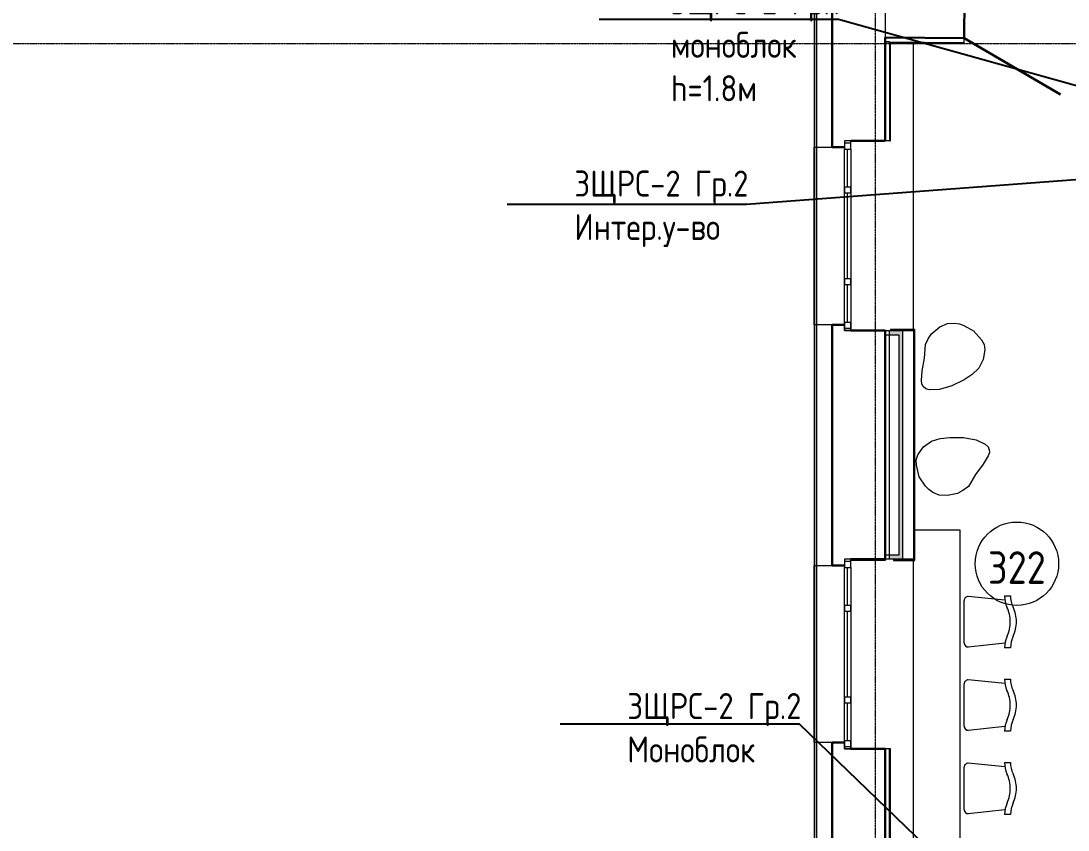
# Model space of a CAD drawing. Header units: millimetres. Extents: x -32 to 417638015, y -35 to 175284279.
# Drawn here: x 417169548 to 417179595, y 175260694 to 175268461 of the extents above; entities that cross this region are included whole.
import ezdxf
from ezdxf import colors
from ezdxf.entities.mleader import LeaderData, LeaderLine
from ezdxf.math import Vec2, Vec3

# ---------------------------------------------------------------- set-up
doc = ezdxf.new("R2010")
doc.units = ezdxf.units.MM
doc.linetypes.add('ADSK_Линия сетки', pattern=[25, 20, -2.5, 0, -2.5])
for name, color, linetype, lineweight in [('_ Окна', 7, 'Continuous', 9), ('_ЭМ_ТХобщее_слой', 7, 'Continuous', 30), ('Аннотация', 7, 'Continuous', 18), ('Двери', 7, 'Continuous', 9), ('Окна', 7, 'Continuous', 9), ('Оси', 253, 'Continuous', 9), ('Перекрытие', 7, 'Continuous', 18), ('Стены внутренние', 7, 'Continuous', 18), ('Стены наружные', 7, 'Continuous', 18), ('Стены несущие', 7, 'Continuous', 30), ('Стены отделка', 7, 'Continuous', 30), ('Стены штриховка', 7, 'Continuous', 9), ('ТХ', 5, 'Continuous', 0), ('ШТРИХОВКА', 252, 'Continuous', 15)]:
    doc.layers.add(name, color=color, linetype=linetype, lineweight=lineweight)
doc.layers.add('_ЭМ_Надписи', color=7, linetype='Continuous')
doc.layers.add('ЭОМ_Лотки рабочие', color=5, linetype='Continuous')
doc.layers.add('Линии', color=7, linetype='Continuous', lineweight=9, true_color=0x00a600)
doc.styles.add('GOST Common', font='GOST_Common.ttf', dxfattribs={"width": 0.9, "height": 349.9999999999996})
doc.styles.add('ЭОМ', font='isocpeur.ttf', dxfattribs={"width": 0.85, "height": 250})

# ---------------------------------------------------------------- blocks, each defined once
blk = doc.blocks.new('ТХ 3 этаж')
at = {"layer": 'ТХ', "color": 8}
for p, q in [((54608.86714957897, 31241.81168677565), (54257.63387622641, 31277.38557287527)), ((54604.42182758277, 31284.52284732612), (54662.20438269152, 31284.52284732612)), ((54218.05091761558, 30831.75682767696), (54218.05091761558, 31237.80261426477)), ((54608.86714957897, 30827.74775516603), (54257.63387622641, 30792.17386906641)), ((54662.4706617474, 30785.27624560473), (54604.95438569433, 30785.27624560473)), ((54608.86714957897, 30441.81168677565), (54257.63387622641, 30477.38557287527)), ((54604.42182758277, 30484.52284732612), (54662.20438269152, 30484.52284732612)), ((54218.05091761558, 30031.75682767696), (54218.05091761558, 30437.80261426477)), ((54608.86714957897, 30027.74775516603), (54257.63387622641, 29992.17386906641)), ((54662.4706617474, 29985.27624560473), (54604.95438569433, 29985.27624560473)), ((54608.86714957897, 29641.81168677565), (54257.63387622641, 29677.38557287527)), ((54604.42182758277, 29684.52284732612), (54662.20438269152, 29684.52284732612)), ((54218.05091761558, 29231.75682767696), (54218.05091761558, 29637.80261426477)), ((54608.86714957897, 29227.74775516603), (54257.63387622641, 29192.17386906641)), ((54662.4706617474, 29185.27624560473), (54604.95438569433, 29185.27624560473))]:
    blk.add_line(p, q, dxfattribs=at)
at = {"layer": 'ТХ', "color": 8, "lineweight": 0}
for points in [[(54216.45100977481, 33356.92091965495), (54099.52227871897, 33298.23530531826), (53981.21393639795, 33262.4130924074), (53883.69957762712, 33262.26559316152), (53848.71466962379, 33271.62787657767), (53824.47165697941, 33293.11166597146), (53811.66034469311, 33315.28526155325), (53809.59092695318, 33349.58036383311), (53815.50418086868, 33441.72377525555), (53836.84047152745, 33563.48114670196), (53846.0552554423, 33695.98041346064), (53876.90132862769, 33755.2083342594), (53908.43720765677, 33803.00455403764), (53985.01008312072, 33864.99169835844), (54057.59162262126, 33898.05468822771), (54126.18182670098, 33902.19352316577), (54172.59843560465, 33893.52104545769), (54213.64409661837, 33878.78781506873), (54308.5467310824, 33827.14775833313), (54382.65538214709, 33739.8329875567), (54408.2780061769, 33695.48579687299), (54417.09798304169, 33644.38804635941), (54399.75302834582, 33551.55482936447), (54358.85486630705, 33468.77370122273), (54293.71369147315, 33407.4763628504)], [(54080.54332792369, 32803.54837917612), (54211.37253707211, 32803.33041129034), (54333.14396648045, 32782.07449963194), (54420.29078326171, 32738.31945138139), (54447.31880943739, 32714.21381013683), (54459.29897377343, 32684.11808732984), (54460.76016629004, 32658.55125373724), (54447.17349736841, 32626.99433757324), (54400.42340803362, 32547.37145149376), (54326.57263650588, 32448.24447057856), (54258.71194724581, 32334.06962752045), (54204.510582791, 32295.06143704284), (54154.83810815617, 32266.57221882121), (54058.56085622153, 32245.67958668031), (53978.86531456077, 32248.81993932911), (53915.75148290518, 32275.99327744014), (53878.20448464184, 32304.62780857173), (53848.18141734769, 32336.25738011481), (53786.67409027769, 32425.08335719683), (53759.79137586924, 32536.40847127448), (53756.86899110471, 32587.5421377868), (53771.98950859421, 32637.14195684186), (53829.25856984855, 32712.23595296725), (53903.03668552713, 32767.75319786911), (53988.79496550729, 32793.17471956072)]]:
    blk.add_lwpolyline(points, close=True, dxfattribs=at)
at = {"layer": 'ТХ', "color": 8}
blk.add_lwpolyline([(53731.01392111921, 25412.55038507323), (54181.01392111921, 25412.55038507323), (54181.01392111921, 31912.55038507323), (53731.01392111921, 31912.55038507323)], dxfattribs=at)
for centre, radius, start, end in [((54257.63387622614, 31237.80261426471), 39.5829586105756, 89.99999999833247, 180), ((54919.72728313976, 31295.75251679245), 315.5053656918225, 182.0397389806255, 202.696073057203), ((54962.29006132491, 31297.30316245672), 301.4106871721627, 182.379502891766, 204.1383914905157), ((54320.96363333201, 31028.91017873574), 339.9600278277716, 0.9892830939163604, 25.27183506592818), ((54395.97992796129, 31034.41917978757), 322.9897488788008, 0.04506280801999705, 25.5918781134404), ((54339.04240953876, 31035.03653851937), 321.8306803474504, 334.3612946009599, 359.954278555431), ((54397.13899906508, 31034.93002693215), 321.8306803474504, 334.3612946009599, 359.954278555431), ((54920.2598412532, 30774.04657613835), 315.5053656936938, 157.3039269427971, 177.9602610193745), ((54966.24461898567, 30776.20165318385), 303.3739814454822, 156.7530519048522, 178.2858997655782), ((54257.63387622614, 30831.75682767696), 39.5829586105756, 180, 270), ((54257.63387622614, 30437.80261426471), 39.5829586105756, 89.99999999833247, 180), ((54919.72728313976, 30495.75251679245), 315.5053656918225, 182.0397389806255, 202.696073057203), ((54962.29006132491, 30497.30316245672), 301.4106871721627, 182.379502891766, 204.1383914905157), ((54320.96363333201, 30228.91017873574), 339.9600278277716, 0.9892830939163604, 25.27183506592818), ((54395.97992796129, 30234.41917978757), 322.9897488788008, 0.04506280801999705, 25.5918781134404), ((54339.04240953876, 30235.03653851937), 321.8306803474504, 334.3612946009599, 359.954278555431), ((54397.13899906508, 30234.93002693215), 321.8306803474504, 334.3612946009599, 359.954278555431), ((54920.2598412532, 29974.04657613835), 315.5053656936938, 157.3039269427971, 177.9602610193745), ((54966.24461898567, 29976.20165318385), 303.3739814454822, 156.7530519048522, 178.2858997655782), ((54257.63387622614, 30031.75682767696), 39.5829586105756, 180, 270), ((54257.63387622614, 29637.80261426471), 39.5829586105756, 89.99999999833247, 180), ((54919.72728313976, 29695.75251679245), 315.5053656918225, 182.0397389806255, 202.696073057203), ((54962.29006132491, 29697.30316245672), 301.4106871721627, 182.379502891766, 204.1383914905157), ((54320.96363333201, 29428.91017873574), 339.9600278277716, 0.9892830939163604, 25.27183506592818), ((54395.97992796129, 29434.41917978757), 322.9897488788008, 0.04506280801999705, 25.5918781134404), ((54339.04240953876, 29435.03653851937), 321.8306803474504, 334.3612946009599, 359.954278555431), ((54397.13899906508, 29434.93002693215), 321.8306803474504, 334.3612946009599, 359.954278555431), ((54920.2598412532, 29174.04657613835), 315.5053656936938, 157.3039269427971, 177.9602610193745), ((54966.24461898567, 29176.20165318385), 303.3739814454822, 156.7530519048522, 178.2858997655782), ((54257.63387622614, 29231.75682767696), 39.5829586105756, 180, 270)]:
    blk.add_arc(centre, radius, start, end, dxfattribs=at)
blk = doc.blocks.new('План 3 этажа')
at = {"layer": 'Стены внутренние'}
for points in [[(46580.11866724881, 33907.85466955756), (46620.11866724881, 33907.85466955756), (46620.11866724881, 33947.85466955756), (46489.19665217912, 33947.85466955756), (46489.19665217912, 33907.85466955756), (46528.97858083498, 33907.85466955756)], [(46620.11866724881, 31792.85466955754), (46620.11866724881, 33907.85466955756), (46580.11866724881, 33907.85466955756), (46580.11866724881, 31792.85466955754), (46596.17422329489, 31792.85466955754)], [(46620.11866724881, 31752.85466955755), (46620.11866724881, 31792.85466955754), (46489.19665217912, 31792.85466955754), (46489.19665217912, 31753.85466955755), (46593.87363036763, 31752.85466955755)]]:
    blk.add_hatch(color=8, dxfattribs=at).paths.add_polyline_path(points)
at = {"layer": '_ Окна', "color": 8, "lineweight": 18}
for p, q in [((46119.19665217808, 35767.85466955752), (46059.19665217808, 35767.85466955752)), ((46059.19665217808, 35767.85466955752), (46059.19665217808, 35687.85466955752)), ((46119.19665217808, 35687.85466955752), (46119.19665217808, 35767.85466955752)), ((46059.19665217808, 35687.85466955752), (46119.19665217808, 35687.85466955752)), ((46059.19665217808, 35327.85466955752), (46119.19665217808, 35327.85466955752)), ((46059.19665217808, 35267.85466955752), (46059.19665217808, 35327.85466955752)), ((46119.19665217808, 35267.85466955752), (46059.19665217808, 35267.85466955752)), ((46119.19665217808, 35327.85466955752), (46119.19665217808, 35267.85466955752)), ((46059.19665217807, 34447.85466955752), (46119.19665217807, 34447.85466955752)), ((46059.19665217807, 34387.85466955752), (46059.19665217807, 34447.85466955752)), ((46119.19665217807, 34387.85466955752), (46059.19665217807, 34387.85466955752)), ((46119.19665217807, 34447.85466955752), (46119.19665217807, 34387.85466955752)), ((46059.19665217807, 34027.85466955752), (46119.19665217807, 34027.85466955752)), ((46059.19665217807, 33947.85466955752), (46059.19665217807, 34027.85466955752)), ((46119.19665217807, 34027.85466955752), (46119.19665217807, 33947.85466955752)), ((46119.19665217807, 33947.85466955752), (46059.19665217807, 33947.85466955752)), ((46119.19665217808, 31752.85466955751), (46059.19665217808, 31752.85466955751)), ((46059.19665217808, 31752.85466955751), (46059.19665217808, 31672.85466955751)), ((46119.19665217808, 31672.85466955751), (46119.19665217808, 31752.85466955751)), ((46059.19665217808, 31672.85466955751), (46119.19665217808, 31672.85466955751)), ((46059.19665217808, 31312.85466955751), (46119.19665217808, 31312.85466955751)), ((46059.19665217808, 31252.85466955751), (46059.19665217808, 31312.85466955751)), ((46119.19665217808, 31252.85466955751), (46059.19665217808, 31252.85466955751)), ((46119.19665217808, 31312.85466955751), (46119.19665217808, 31252.85466955751)), ((46059.19665217807, 30432.85466955751), (46119.19665217807, 30432.85466955751)), ((46059.19665217807, 30372.85466955751), (46059.19665217807, 30432.85466955751)), ((46119.19665217807, 30372.85466955751), (46059.19665217807, 30372.85466955751)), ((46119.19665217807, 30432.85466955751), (46119.19665217807, 30372.85466955751)), ((46059.19665217807, 30012.85466955751), (46119.19665217807, 30012.85466955751)), ((46059.19665217807, 29932.85466955751), (46059.19665217807, 30012.85466955751)), ((46119.19665217807, 30012.85466955751), (46119.19665217807, 29932.85466955751)), ((46119.19665217807, 29932.85466955751), (46059.19665217807, 29932.85466955751))]:
    blk.add_line(p, q, dxfattribs=at)
at = {"layer": '_ Окна', "color": 8}
for p, q in [((46119.19665217808, 35747.85466955752), (46059.19665217808, 35747.85466955752)), ((46089.19665217809, 35327.85466955752), (46089.19665217809, 35687.85466955752)), ((46089.19665217809, 34447.85466955752), (46089.19665217809, 35267.85466955752)), ((46089.19665217809, 34027.85466955752), (46089.19665217809, 34387.85466955752)), ((46119.19665217807, 33967.85466955752), (46059.19665217807, 33967.85466955752)), ((46119.19665217808, 31732.85466955751), (46059.19665217808, 31732.85466955751)), ((46089.19665217809, 31312.85466955751), (46089.19665217809, 31672.85466955751)), ((46089.19665217809, 30432.85466955751), (46089.19665217809, 31252.85466955751)), ((46089.19665217809, 30012.85466955751), (46089.19665217809, 30372.85466955751)), ((46119.19665217807, 29952.85466955751), (46059.19665217807, 29952.85466955751))]:
    blk.add_line(p, q, dxfattribs=at)
at = {"layer": 'Двери', "color": 8, "lineweight": 30}
blk.add_line((47207.49497886705, 36754.79391889065), (48130.57076834446, 36213.65522421004), dxfattribs=at)
at = {"layer": 'Линии', "color": 8}
blk.add_circle((47712.68407238294, 31710.15500552108), 400, dxfattribs=at)
at = {"layer": 'Окна', "color": 8}
for p, q in [((46059.19665217808, 35767.85466955752), (46059.19665217808, 35687.85466955752)), ((46119.19665217808, 35767.85466955752), (46059.19665217808, 35767.85466955752)), ((46119.19665217808, 35687.85466955752), (46119.19665217808, 35767.85466955752)), ((46059.19665217809, 35327.85466955752), (46059.19665217809, 35687.85466955752)), ((46119.19665217817, 35687.85466955752), (46119.19665217817, 35327.85466955752)), ((46059.19665217808, 35327.85466955752), (46059.19665217808, 35267.85466955752)), ((46059.19665217808, 34447.85466955752), (46059.19665217808, 35267.85466955752)), ((46119.19665217808, 35267.85466955752), (46119.19665217808, 35327.85466955752)), ((46119.19665217817, 35267.85466955752), (46119.19665217817, 34447.85466955752)), ((46059.19665217807, 34447.85466955752), (46059.19665217807, 34387.85466955752)), ((46059.19665217808, 34027.85466955752), (46059.19665217808, 34387.85466955752)), ((46119.19665217807, 34387.85466955752), (46119.19665217807, 34447.85466955752)), ((46119.19665217817, 34387.85466955752), (46119.19665217817, 34027.85466955752)), ((46059.19665217807, 34027.85466955752), (46059.19665217807, 33947.85466955752)), ((46119.19665217807, 33947.85466955752), (46119.19665217807, 34027.85466955752)), ((46059.19665217807, 33947.85466955752), (46119.19665217807, 33947.85466955752)), ((46059.19665217808, 31752.85466955751), (46059.19665217808, 31672.85466955751)), ((46119.19665217808, 31752.85466955751), (46059.19665217808, 31752.85466955751)), ((46119.19665217808, 31672.85466955751), (46119.19665217808, 31752.85466955751)), ((46059.19665217809, 31312.85466955751), (46059.19665217809, 31672.85466955751)), ((46119.19665217817, 31672.85466955751), (46119.19665217817, 31312.85466955751)), ((46059.19665217808, 31312.85466955751), (46059.19665217808, 31252.85466955751)), ((46059.19665217808, 30432.85466955751), (46059.19665217808, 31252.85466955751)), ((46119.19665217808, 31252.85466955751), (46119.19665217808, 31312.85466955751)), ((46119.19665217817, 31252.85466955751), (46119.19665217817, 30432.85466955751)), ((46059.19665217807, 30432.85466955751), (46059.19665217807, 30372.85466955751)), ((46059.19665217808, 30012.85466955751), (46059.19665217808, 30372.85466955751)), ((46119.19665217807, 30372.85466955751), (46119.19665217807, 30432.85466955751)), ((46119.19665217817, 30372.85466955751), (46119.19665217817, 30012.85466955751)), ((46059.19665217807, 30012.85466955751), (46059.19665217807, 29932.85466955751)), ((46119.19665217807, 29932.85466955751), (46119.19665217807, 30012.85466955751)), ((46059.19665217807, 29932.85466955751), (46119.19665217807, 29932.85466955751))]:
    blk.add_line(p, q, dxfattribs=at)
at = {"layer": 'Оси', "color": 8, "linetype": 'ADSK_Линия сетки'}
for p, q in [((46356.9080292919, -3523.68777841868), (46356.90802929195, 42848.90181029241)), ((-10051.77423916379, 36703.901810292), (56512.19555426511, 36703.90181029179))]:
    blk.add_line(p, q, dxfattribs=at)
at = {"layer": 'Перекрытие', "color": 8}
for p, q in [((46720.11866724875, 33959.76730356087), (46720.11866724875, 36706.02773064133)), ((46489.19665217906, 35767.85466955751), (46449.19665217906, 35767.85466955751)), ((46449.19665217906, 31752.85466955751), (46449.19665217906, 31740.85466955751)), ((46449.19665217906, 31740.85466955751), (46119.19665217807, 31740.85466955751)), ((46720.11866724881, 25914.85086970359), (46720.11866724881, 31740.85466955751))]:
    blk.add_line(p, q, dxfattribs=at)
at = {"layer": 'Стены наружные', "color": 8}
for p, q in [((45768.1966521776, 34002.85466955762), (45768.1966521772, 35707.8546695575)), ((45768.1966521772, 35707.8546695575), (45769.1966521772, 35707.8546695575)), ((45769.1966521772, 35707.8546695575), (45769.1966521776, 34002.85466955762)), ((45789.19665217726, 35707.85466955751), (45789.19665217726, 34002.85466955751)), ((45789.196652179, 34002.85466955752), (45789.196652179, 35707.85466955751)), ((45769.1966521776, 34002.85466955762), (45768.1966521776, 34002.85466955762)), ((45769.19665217726, 34002.85466955751), (45769.1966521776, 34002.85466955762)), ((45768.19665217854, 29992.85466955762), (45768.19665217813, 31690.02178519834)), ((45769.19665217813, 31690.02178519834), (45768.19665217813, 31690.02178519834)), ((45769.19665217726, 29992.85466955751), (45769.19665217726, 31692.85466955751)), ((45769.19665217813, 31690.02178519834), (45769.19665217854, 29992.85466955762)), ((45789.19665217726, 31692.85466955751), (45789.19665217726, 29992.85466955751)), ((45789.196652179, 29992.85466955751), (45789.196652179, 31692.85466955751)), ((45768.19665217854, 29992.85466955762), (45769.19665217854, 29992.85466955762))]:
    blk.add_line(p, q, dxfattribs=at)
at = {"layer": 'Стены несущие', "color": 8}
for p, q in [((45939.19665217906, 35707.85466955751), (45939.19665217906, 43657.70702969346)), ((47207.49497886741, 36754.79391889161), (47210.017170918, 37134.78554846687)), ((47207.49497886718, 36754.79391889161), (46449.19665217906, 36759.82711926332)), ((46449.19665217906, 36759.82711926333), (46449.19665217906, 35767.85466955752)), ((47207.49497886718, 36754.79391889161), (47207.49497886741, 36754.79391889161)), ((46119.19665217807, 35767.85466955752), (46449.19665217906, 35767.85466955752)), ((45939.19665217906, 35707.85466955751), (46059.19665217807, 35707.85466955751)), ((46059.19665217807, 34002.85466955751), (45939.19665217906, 34002.85466955751)), ((45939.19665217906, 31692.85466955751), (45939.196652179, 34002.85466955751)), ((46449.19665217906, 33947.85466955752), (46119.19665217807, 33947.85466955752)), ((46449.19665217906, 33947.85466955752), (46449.19665217906, 31752.85466955751)), ((46119.19665217807, 31752.85466955751), (46449.19665217906, 31752.85466955751)), ((45939.19665217906, 31692.85466955751), (46059.19665217807, 31692.85466955751)), ((46059.19665217807, 29992.85466955751), (45939.19665217906, 29992.85466955751)), ((45939.19665217906, 29992.85466955751), (45939.19665217906, 27667.8508697036)), ((46449.19665217906, 29932.85466955751), (46119.19665217807, 29932.85466955751)), ((46449.19665217906, 27722.8508697036), (46449.19665217906, 29932.85466955751))]:
    blk.add_line(p, q, dxfattribs=at)
at = {"layer": 'Стены отделка', "color": 8, "lineweight": 9}
for p, q in [((45769.1966521772, 39003.90181029183), (45769.1966521772, 35707.85466955752)), ((45789.19665217726, 35707.85466955752), (45789.1966521772, 39003.90181029183)), ((45789.196652179, 39003.90181029182), (45789.196652179, 35707.85466955752)), ((46449.19665217906, 36759.82711926332), (46448.93115827907, 36719.82800036066)), ((46448.93115827907, 36719.82800036066), (47207.22948496713, 36714.79479998895)), ((46489.19665217906, 36719.82623814657), (46449.19665217906, 36719.82623814657)), ((46489.19665217906, 36719.56073839828), (46489.19665217906, 36719.82623814657)), ((46501.19665217906, 35767.85466955752), (46501.19665217906, 36707.48082413877)), ((46501.19665217906, 36707.48082413877), (47207.14983679651, 36702.79506431816)), ((47207.14983679651, 36702.79506431816), (47207.22948496672, 36714.79479998896)), ((47207.22948496713, 36714.79479998895), (47207.49497886718, 36754.79391889161)), ((46489.19665217906, 35768.85466955752), (46489.19665217906, 35767.85466955752)), ((46489.19665217906, 35767.85466955751), (46501.19665217906, 35767.85466955752)), ((45769.1966521772, 35707.85466955752), (45789.19665217726, 35707.85466955752)), ((45789.196652179, 35707.85466955752), (45939.196652179, 35707.85466955751)), ((45789.19665217726, 34002.85466955752), (45769.19665217726, 34002.85466955752)), ((45769.19665217726, 34002.85466955752), (45769.19665217726, 31692.85466955751)), ((45789.19665217726, 31692.85466955751), (45789.19665217726, 34002.85466955752)), ((45939.196652179, 34002.85466955751), (45789.196652179, 34002.85466955752)), ((45789.196652179, 34002.85466955752), (45789.196652179, 31692.85466955751)), ((46730.11866724875, 33959.85466955751), (46501.19665217906, 33959.85466955751)), ((46501.19665217906, 33959.85466955751), (46501.19665217906, 33947.85466955751)), ((46449.19665217906, 33947.85466955752), (46720.11866724875, 33947.85466955751)), ((46450.83495552884, 33947.85466955751), (46450.83495552884, 33907.85466955751)), ((46450.83495552884, 33907.85466955751), (46580.11866724875, 33907.85466955751)), ((46489.19665217906, 31752.85466955751), (46489.19665217906, 33947.85466955752)), ((46580.11866724875, 33907.85466955751), (46580.11866724875, 31792.85466955751)), ((46620.11866724875, 31752.85466955751), (46620.11866724875, 33947.85466955751)), ((46720.11866724875, 33947.85466955751), (46720.11866724875, 31752.85466955751)), ((46732.11866724875, 31742.85466955751), (46732.11866724875, 33957.85466955751)), ((46720.11866724875, 31752.85466955751), (46449.19665217906, 31752.85466955751)), ((46580.11866724875, 31792.85466955751), (46450.83495552884, 31792.85466955751)), ((46450.83495552884, 31792.85466955751), (46450.83495552884, 31752.85466955751)), ((46529.19665217906, 31752.85466955751), (46529.19665217906, 31740.85466955751)), ((45769.19665217726, 31692.85466955751), (45789.19665217726, 31692.85466955751)), ((45789.196652179, 31692.85466955751), (45939.196652179, 31692.85466955751)), ((46529.19665217906, 31740.85466955751), (46730.11866724875, 31740.85466955751)), ((45789.19665217726, 29992.85466955752), (45769.19665217726, 29992.85466955752)), ((45769.19665217726, 29992.85466955752), (45769.19665217726, 27667.8508697036)), ((45789.19665217726, 27667.8508697036), (45789.19665217726, 29992.85466955752)), ((45939.196652179, 29992.85466955751), (45789.196652179, 29992.85466955752)), ((45789.196652179, 29992.85466955752), (45789.196652179, 27667.8508697036)), ((46501.19665217906, 29932.85466955751), (46449.19665217906, 29932.85466955751)), ((46501.19665217906, 27722.8508697036), (46501.19665217906, 29932.85466955751))]:
    blk.add_line(p, q, dxfattribs=at)
at = {"layer": 'Стены штриховка', "color": 8}
for p, q in [((46449.19665217906, 37139.83548987246), (46449.19665217906, 36759.82711926333)), ((46489.19665217906, 36719.56073839828), (46489.19665217906, 35768.85466955752)), ((46499.19665217906, 35767.85466955752), (46499.19665217906, 36709.49414318201)), ((46499.19665217906, 36709.49414318201), (47207.16311149154, 36704.79502026329)), ((46730.11866724875, 31740.85466955751), (46730.11866724875, 33959.85466955751)), ((46732.11866724875, 33959.85466955751), (46730.11866724875, 33959.85466955751)), ((46732.11866724875, 33957.85466955751), (46732.11866724875, 33959.85466955751)), ((46732.11866724875, 33957.85466955751), (46501.19665217906, 33957.85466955751)), ((46529.19665217906, 31742.85466955751), (46732.11866724875, 31742.85466955751)), ((46730.11866724875, 31740.85466955751), (46732.11866724875, 31740.85466955751)), ((46732.11866724875, 31740.85466955751), (46732.11866724875, 31742.85466955751)), ((46489.19665217906, 27722.8508697036), (46489.19665217906, 29932.85466955751)), ((46499.19665217906, 27722.8508697036), (46499.19665217906, 29932.85466955751))]:
    blk.add_line(p, q, dxfattribs=at)
at = {"layer": 'ЭОМ_Лотки рабочие'}
blk.add_blockref('ТХ 3 этаж', (-7010.895253870607, 118.5421783487909), dxfattribs=at)
at = {"layer": 'Аннотация', "color": 8, "lineweight": 9, "insert": (47712.68407238294, 31673.20688526233), "char_height": 312.5000000000001, "width": 520.2111192702771, "attachment_point": 5, "line_spacing_factor": 1.022765581104984, "style": 'GOST Common'}
blk.add_mtext('322', dxfattribs=at)
blk = doc.blocks.new('_ЭМ_ТХ2_3 этаж_нов')
at = {"layer": 'ТХ', "color": 8}
for p, q in [((53586.61854442047, 31249.16321538287), (53644.40109952922, 31249.16321538287)), ((53200.24763445328, 30796.39719573373), (53200.24763445328, 31202.44298232152)), ((53591.06386641668, 31206.45205483239), (53239.83059306411, 31242.02594093207)), ((53591.06386641668, 30792.38812322283), (53239.83059306411, 30756.81423712315)), ((53644.6673785851, 30749.91661366154), (53587.15110253204, 30749.91661366154)), ((53586.61854442047, 30449.16321538287), (53644.40109952922, 30449.16321538287)), ((53200.24763445328, 29996.39719573373), (53200.24763445328, 30402.44298232152)), ((53591.06386641668, 30406.45205483239), (53239.83059306411, 30442.02594093207)), ((53591.06386641668, 29992.38812322283), (53239.83059306411, 29956.81423712315)), ((53644.6673785851, 29949.91661366154), (53587.15110253204, 29949.91661366154)), ((53591.06386641668, 29606.45205483239), (53239.83059306411, 29642.02594093207)), ((53586.61854442047, 29649.16321538287), (53644.40109952922, 29649.16321538287)), ((53200.24763445328, 29196.39719573373), (53200.24763445328, 29602.44298232152)), ((53591.06386641668, 29192.38812322283), (53239.83059306411, 29156.81423712315)), ((53644.6673785851, 29149.91661366154), (53587.15110253204, 29149.91661366154))]:
    blk.add_line(p, q, dxfattribs=at)
at = {"layer": 'ТХ', "color": 8, "lineweight": 0}
for points in [[(53198.64772661251, 33321.56128771172), (53081.71899555667, 33262.87567337505), (52963.41065323565, 33227.05346046416), (52865.89629446482, 33226.9059612183), (52830.91138646149, 33236.26824463443), (52806.66837381711, 33257.75203402824), (52793.85706153081, 33279.92562961004), (52791.78764379089, 33314.2207318899), (52797.70089770638, 33406.36414331234), (52819.03718836515, 33528.12151475871), (52828.25197228001, 33660.62078151743), (52859.09804546539, 33719.84870231619), (52890.63392449447, 33767.64492209443), (52967.20679995843, 33829.6320664152), (53039.78833945896, 33862.69505628446), (53108.37854353868, 33866.83389122253), (53154.79515244236, 33858.16141351445), (53195.84081345607, 33843.42818312548), (53290.7434479201, 33791.78812638989), (53364.85209898479, 33704.47335561345), (53390.4747230146, 33660.1261649298), (53399.29469987939, 33609.0284144162), (53381.94974518352, 33516.19519742124), (53341.05158314476, 33433.41406927949), (53275.91040831085, 33372.11673090715)], [(53062.74004476139, 32768.1887472329), (53193.56925390981, 32767.97077934712), (53315.34068331815, 32746.71486768872), (53402.48750009941, 32702.95981943817), (53429.51552627509, 32678.85417819361), (53441.49569061113, 32648.75845538662), (53442.95688312774, 32623.19162179402), (53429.37021420611, 32591.63470563001), (53382.62012487132, 32512.01181955053), (53308.76935334358, 32412.88483863533), (53240.90866408352, 32298.70999557723), (53186.7072996287, 32259.70180509961), (53137.03482499387, 32231.21258687798), (53040.75757305924, 32210.31995473709), (52961.06203139847, 32213.46030738589), (52897.94819974288, 32240.63364549691), (52860.40120147954, 32269.26817662851), (52830.37813418539, 32300.89774817158), (52768.8708071154, 32389.7237252536), (52741.98809270695, 32501.04883933126), (52739.06570794241, 32552.18250584358), (52754.18622543191, 32601.78232489864), (52811.45528668625, 32676.87632102403), (52885.23340236483, 32732.39356592589), (52970.99168234499, 32757.81508761749)]]:
    blk.add_lwpolyline(points, close=True, dxfattribs=at)
at = {"layer": 'ТХ', "color": 8}
blk.add_lwpolyline([(52713.21063795692, 25377.19075312999), (53163.21063795692, 25377.19075312999), (53163.21063795692, 31877.19075312999), (52713.21063795692, 31877.19075312999)], dxfattribs=at)
for centre, radius, start, end in [((53901.92399997746, 31260.39288484922), 315.5053656918225, 182.0397389805958, 202.6960730568813), ((53944.48677816261, 31261.9435305135), 301.4106871721627, 182.379502891766, 204.1383914908567), ((53239.83059306385, 31202.44298232149), 39.5829586105756, 89.99999999916623, 180), ((53303.16035016971, 30993.55054679251), 339.9600278277716, 0.9892830939163604, 25.27183506592818), ((53378.17664479899, 30999.05954784434), 322.9897488788008, 0.04506280801999705, 25.59187811380055), ((53321.23912637646, 30999.67690657615), 321.8306803474504, 334.3612946005991, 359.954278555431), ((53379.33571590278, 30999.57039498893), 321.8306803474504, 334.3612946005991, 359.954278555431), ((53902.4565580909, 30738.68694419513), 315.5053656936938, 157.3039269431188, 177.9602610194042), ((53948.44133582337, 30740.84202124062), 303.3739814454822, 156.7530519051813, 178.2858997655532), ((53239.83059306385, 30796.39719573373), 39.5829586105756, 180, 270.0000000008338), ((53901.92399997746, 30460.39288484922), 315.5053656918225, 182.0397389805958, 202.6960730568813), ((53944.48677816261, 30461.9435305135), 301.4106871721627, 182.379502891766, 204.1383914908567), ((53239.83059306385, 30402.44298232149), 39.5829586105756, 89.99999999916623, 180), ((53303.16035016971, 30193.55054679251), 339.9600278277716, 0.9892830939163604, 25.27183506592818), ((53378.17664479899, 30199.05954784434), 322.9897488788008, 0.04506280801999705, 25.59187811380055), ((53321.23912637646, 30199.67690657615), 321.8306803474504, 334.3612946005991, 359.954278555431), ((53379.33571590278, 30199.57039498893), 321.8306803474504, 334.3612946005991, 359.954278555431), ((53902.4565580909, 29938.68694419513), 315.5053656936938, 157.3039269431188, 177.9602610194042), ((53948.44133582337, 29940.84202124062), 303.3739814454822, 156.7530519051813, 178.2858997655532), ((53239.83059306385, 29996.39719573373), 39.5829586105756, 180, 270.0000000008338), ((53239.83059306385, 29602.44298232149), 39.5829586105756, 89.99999999916623, 180), ((53901.92399997746, 29660.39288484922), 315.5053656918225, 182.0397389805958, 202.6960730568813), ((53944.48677816261, 29661.9435305135), 301.4106871721627, 182.379502891766, 204.1383914908567), ((53303.16035016971, 29393.55054679251), 339.9600278277716, 0.9892830939163604, 25.27183506592818), ((53378.17664479899, 29399.05954784434), 322.9897488788008, 0.04506280801999705, 25.59187811380055), ((53321.23912637646, 29399.67690657615), 321.8306803474504, 334.3612946005991, 359.954278555431), ((53379.33571590278, 29399.57039498893), 321.8306803474504, 334.3612946005991, 359.954278555431), ((53902.4565580909, 29138.68694419513), 315.5053656936938, 157.3039269431188, 177.9602610194042), ((53948.44133582337, 29140.84202124062), 303.3739814454822, 156.7530519051813, 178.2858997655532), ((53239.83059306385, 29196.39719573373), 39.5829586105756, 180, 270.0000000008338)]:
    blk.add_arc(centre, radius, start, end, dxfattribs=at)

msp = doc.modelspace()

# ---------------------------------------------------------------- block references
at = {"layer": '_ЭМ_ТХобщее_слой', "lineweight": 50}
msp.add_blockref('_ЭМ_ТХ2_3 этаж_нов', (417125398.491967, 175231694.5649611), dxfattribs=at)
at = {"layer": 'ШТРИХОВКА'}
msp.add_blockref('План 3 этажа', (417131391.5839376, 175231540.6631508), dxfattribs=at)

# ---------------------------------------------------------------- leaders
at = {"layer": '_ЭМ_Надписи', "color": 7, "ltscale": 5}
ml = msp.add_multileader_mtext('Standard', dxfattribs=at)
ml.set_content('{\\fGOST Common|b0|i0|c204|p34;\\W0.9;\\C256;3ЩРС-2\\fISOCPEUR|b0|i0|c204|p34;\\W0.85; Гр.1 моноблок\\P\\fGOST Common|b0|i0|c0|p34;\\W0.9;h=\\fGOST Common|b0|i0|c204|p34;1\\fGOST Common|b0|i0|c0|p34;.\\fGOST Common|b0|i0|c204|p34;8м}', color=1, style='ЭОМ')
ml.set_leader_properties()
ml.build(insert=Vec2(0, 0))
ml.multileader.update_dxf_attribs({"text_left_attachment_type": 6, "text_right_attachment_type": 6, "dogleg_length": 0, "arrow_head_size": 200})
ctx = ml.context
ctx.base_point, ctx.char_height, ctx.arrow_head_size, ctx.landing_gap_size, ctx.plane_origin = Vec3(417175785.2864655, 175268473.1418464), 250, 200, 0, Vec3(417154560.0571895, 175283366.1599726)
ctx.left_attachment, ctx.right_attachment = 6, 6
notes = []
notes.append((ctx, [(1, (1, 1, 0), (417177394.0364655, 175268473.1418464), (-1, 0), 0, [(0, [(417181112.6606321, 175267439.3540677)], 0, [])])]))
ctx.mtext.insert, ctx.mtext.width, ctx.mtext.defined_height, ctx.mtext.flow_direction = Vec3(417175785.2864655, 175268773.1418464), 2273.287500041229, 545.6159617257083, 5
ml = msp.add_multileader_mtext('Standard', dxfattribs=at)
ml.set_content('{\\fGOST Common|b0|i0|c204|p34;\\W0.9;\\C256;3ЩРС-2\\fISOCPEUR|b0|i0|c204|p34;\\W0.85; Гр.2 Интер.у-во}', color=1, style='ЭОМ')
ml.set_leader_properties()
ml.build(insert=Vec2(0, 0))
ml.multileader.update_dxf_attribs({"text_left_attachment_type": 6, "text_right_attachment_type": 6, "dogleg_length": 0, "arrow_head_size": 200})
ctx = ml.context
ctx.base_point, ctx.char_height, ctx.arrow_head_size, ctx.landing_gap_size, ctx.plane_origin = Vec3(417174858.3139394, 175266699.9577622), 250, 200, 0, Vec3(417154822.0371967, 175281760.7040143)
ctx.left_attachment, ctx.right_attachment = 6, 6
notes.append((ctx, [(1, (1, 1, 0), (417176509.5639394, 175266699.9577622), (-1, 0), 0, [(0, [(417185009.3847675, 175267332.2276919)], 0, [])])]))
ctx.mtext.insert, ctx.mtext.width, ctx.mtext.defined_height, ctx.mtext.flow_direction = Vec3(417174858.3139394, 175267024.9577622), 2273.287500041229, 545.6159617257083, 5
ml = msp.add_multileader_mtext('Standard', dxfattribs=at)
ml.set_content('{\\fGOST Common|b0|i0|c204|p34;\\W0.9;\\C256;3ЩРС-2\\fISOCPEUR|b0|i0|c204|p34;\\W0.85; Гр.2 Моноблок}', color=1, style='ЭОМ')
ml.set_leader_properties()
ml.build(insert=Vec2(0, 0))
ml.multileader.update_dxf_attribs({"text_left_attachment_type": 6, "text_right_attachment_type": 6, "dogleg_length": 0, "arrow_head_size": 200})
ctx = ml.context
ctx.base_point, ctx.char_height, ctx.arrow_head_size, ctx.landing_gap_size, ctx.plane_origin = Vec3(417175366.4478934, 175261709.4744527), 250, 200, 0, Vec3(417145113.2266634, 175278870.462615)
ctx.left_attachment, ctx.right_attachment = 6, 6
notes.append((ctx, [(1, (1, 1, 0), (417177017.6978934, 175261709.4744527), (-1, 0), 0, [(3, [(417180860.3768137, 175263674.7689953), (417180860.2944818, 175262006.6786107), (417180910.2944818, 175260250.9979386), (417180860.2944818, 175258006.6786107)], 0, [])])]))
ctx.mtext.insert, ctx.mtext.width, ctx.mtext.defined_height, ctx.mtext.flow_direction = Vec3(417175366.4478934, 175262009.4744527), 2273.287500041229, 545.6159617257083, 5
for ctx, leaders in notes:
    for number, flags, end, landing, length, lines in leaders:
        leader = LeaderData()
        leader.index, (leader.has_last_leader_line, leader.has_dogleg_vector, leader.attachment_direction) = number, flags
        leader.last_leader_point, leader.dogleg_vector, leader.dogleg_length = Vec3(end), Vec3(landing), length
        for number, points, colour, breaks in lines:
            line = LeaderLine()
            line.index, line.vertices, line.color, line.breaks = number, Vec3.list(points), colors.encode_raw_color(colour), breaks
            leader.lines.append(line)
        ctx.leaders.append(leader)

doc.saveas('drawing.dxf')
